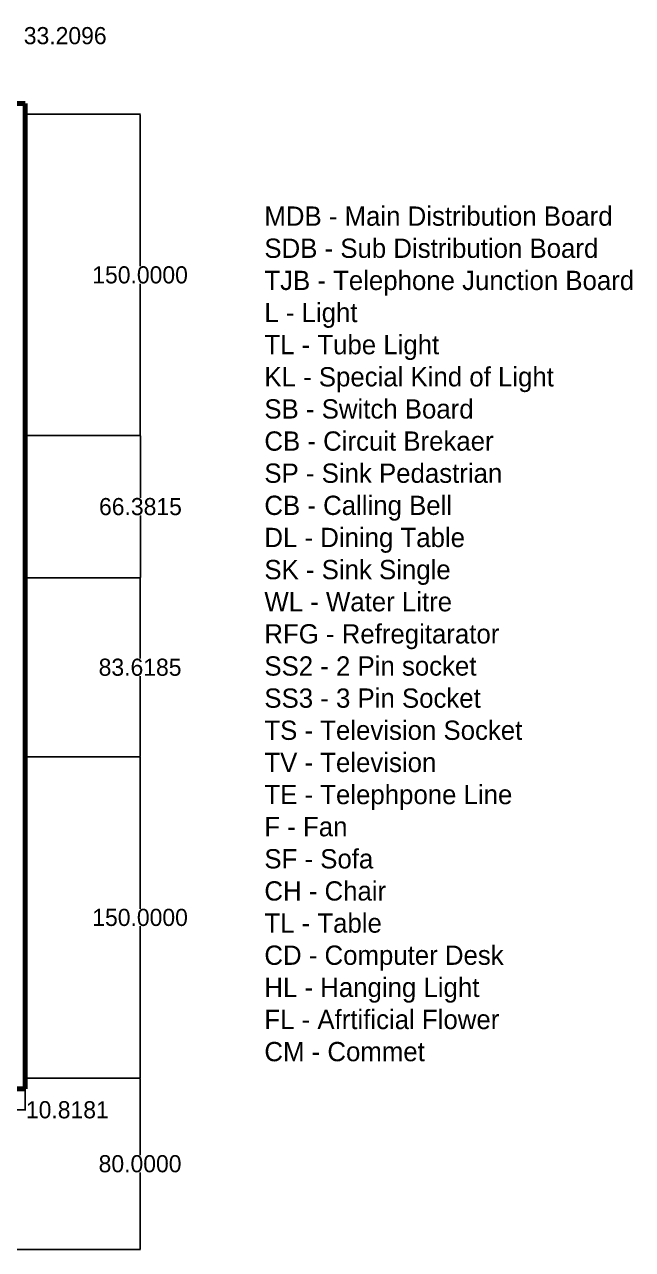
# Model space of a CAD drawing. Header units: inches. Extents: x 2473 to 3294, y 283 to 974.
# Drawn here: x 3010 to 3294, y 322 to 894 of the extents above; entities that cross this region are included whole.
import ezdxf

# ---------------------------------------------------------------- set-up
doc = ezdxf.new("R2010")
doc.units = ezdxf.units.IN
doc.header["$MEASUREMENT"] = 0
doc.dimstyles.get("Standard").update_dxf_attribs({"dimtxt": 8, "dimasz": 0.18, "dimexe": 0.18, "dimexo": 0.0625, "dimgap": 0.09, "dimtad": 0, "dimtih": 1, "dimtoh": 1, "dimdec": 4, "dimzin": 0, "dimdsep": 46, "dimtxsty": 'Standard', "dimcen": 0.09, "dimadec": 0, "dimazin": 0, "dimtfac": 1, "dimtdec": 4, "dimtofl": 0, "dimtmove": 0, "dimatfit": 3, "dimfxl": 1, "dimtolj": 1, "dimtzin": 0, "dimarcsym": 0})

# ---------------------------------------------------------------- blocks, each defined once
blk = doc.blocks.new('*D68')
at = {"color": 0, "lineweight": -2}
for p, q in [((3010.57, 635.93), (3064.18, 635.93)), ((3064, 635.75), (3064, 598.21)), ((3064, 552.49), (3064, 590.03)), ((3010.51, 552.31), (3064.18, 552.31))]:
    blk.add_line(p, q, dxfattribs=at)
at = {"color": 0, "lineweight": 100}
for points in [[(3063.97, 635.75), (3064.03, 635.75), (3064, 635.93)], [(3063.97, 552.49), (3064.03, 552.49), (3064, 552.31)]]:
    blk.add_solid(points, dxfattribs=at)
at = {"layer": 'Defpoints', "color": 0, "lineweight": 100}
for p in [(3010.51, 635.93), (3064, 635.93), (3010.44, 552.31)]:
    blk.add_point(p, dxfattribs=at)
at = {"color": 0, "lineweight": 100, "insert": (3064, 594.12), "char_height": 8, "attachment_point": 5}
blk.add_mtext('\\A1;83.6185', dxfattribs=at)
blk = doc.blocks.new('*D70')
at = {"color": 0, "lineweight": -2}
for p, q in [((3010.51, 852.31), (3064.18, 852.31)), ((3064, 852.13), (3064, 781.4)), ((3064, 702.49), (3064, 773.22)), ((3010.51, 702.31), (3064.18, 702.31))]:
    blk.add_line(p, q, dxfattribs=at)
at = {"color": 0, "lineweight": 100}
for points in [[(3063.97, 852.13), (3064.03, 852.13), (3064, 852.31)], [(3063.97, 702.49), (3064.03, 702.49), (3064, 702.31)]]:
    blk.add_solid(points, dxfattribs=at)
at = {"layer": 'Defpoints', "color": 0, "lineweight": 100}
for p in [(3010.44, 852.31), (3064, 852.31), (3010.44, 702.31)]:
    blk.add_point(p, dxfattribs=at)
at = {"color": 0, "lineweight": 100, "insert": (3064, 777.31), "char_height": 8, "attachment_point": 5}
blk.add_mtext('\\A1;150.0000', dxfattribs=at)
blk = doc.blocks.new('*D71')
at = {"color": 0, "lineweight": -2}
for p, q in [((3010.57, 552.31), (3064.18, 552.31)), ((3064, 552.13), (3064, 481.4)), ((3064, 402.49), (3064, 473.22)), ((3010.51, 402.31), (3064.18, 402.31))]:
    blk.add_line(p, q, dxfattribs=at)
at = {"color": 0, "lineweight": 100}
for points in [[(3063.97, 552.13), (3064.03, 552.13), (3064, 552.31)], [(3063.97, 402.49), (3064.03, 402.49), (3064, 402.31)]]:
    blk.add_solid(points, dxfattribs=at)
at = {"layer": 'Defpoints', "color": 0, "lineweight": 100}
for p in [(3010.51, 552.31), (3064, 552.31), (3010.44, 402.31)]:
    blk.add_point(p, dxfattribs=at)
at = {"color": 0, "lineweight": 100, "insert": (3064, 477.31), "char_height": 8, "attachment_point": 5}
blk.add_mtext('\\A1;150.0000', dxfattribs=at)
blk = doc.blocks.new('*D73')
at = {"color": 0, "lineweight": -2}
for p, q in [((3010.51, 402.31), (3064.18, 402.31)), ((3064, 402.13), (3064, 366.4)), ((3064, 322.49), (3064, 358.22)), ((2999.69, 322.31), (3064.18, 322.31))]:
    blk.add_line(p, q, dxfattribs=at)
at = {"color": 0, "lineweight": 100}
for points in [[(3063.97, 402.13), (3064.03, 402.13), (3064, 402.31)], [(3063.97, 322.49), (3064.03, 322.49), (3064, 322.31)]]:
    blk.add_solid(points, dxfattribs=at)
at = {"layer": 'Defpoints', "color": 0, "lineweight": 100}
for p in [(3010.44, 402.31), (2999.62, 322.31), (3064, 322.31)]:
    blk.add_point(p, dxfattribs=at)
at = {"color": 0, "lineweight": 100, "insert": (3064, 362.31), "char_height": 8, "attachment_point": 5}
blk.add_mtext('\\A1;80.0000', dxfattribs=at)
blk = doc.blocks.new('*D74')
at = {"color": 0, "lineweight": -2}
for p, q in [((2999.62, 397.25), (2999.62, 387.32)), ((3010.44, 397.25), (3010.44, 387.32)), ((2999.8, 387.5), (3010.26, 387.5)), ((3010.44, 387.5), (3010.62, 387.5))]:
    blk.add_line(p, q, dxfattribs=at)
at = {"color": 0, "lineweight": 100}
for points in [[(2999.8, 387.53), (2999.8, 387.47), (2999.62, 387.5)], [(3010.26, 387.53), (3010.26, 387.47), (3010.44, 387.5)]]:
    blk.add_solid(points, dxfattribs=at)
at = {"layer": 'Defpoints', "color": 0, "lineweight": 100}
for p in [(2999.62, 397.31), (3010.44, 397.31), (3010.44, 387.5)]:
    blk.add_point(p, dxfattribs=at)
at = {"color": 0, "lineweight": 100, "insert": (3030.05, 387.5), "char_height": 8, "attachment_point": 5}
blk.add_mtext('\\A1;10.8181', dxfattribs=at)
blk = doc.blocks.new('*D81')
at = {"color": 0, "lineweight": -2}
for p, q in [((2730.38, 852.31), (2679.82, 852.31)), ((2680, 852.13), (2680, 783.9)), ((2680, 707.49), (2680, 775.72)), ((2730.38, 707.31), (2679.82, 707.31))]:
    blk.add_line(p, q, dxfattribs=at)
at = {"color": 0, "linetype": 'ByBlock', "lineweight": -2}
for p, q in [((3010.57, 702.31), (3064.36, 702.31)), ((3064.18, 702.13), (3064.18, 673.21)), ((3064.18, 636.11), (3064.18, 665.03)), ((3010.63, 635.93), (3064.36, 635.93))]:
    blk.add_line(p, q, dxfattribs=at)
at = {"color": 0, "lineweight": 100}
for points in [[(2679.97, 852.13), (2680.03, 852.13), (2680, 852.31)], [(2679.97, 707.49), (2680.03, 707.49), (2680, 707.31)]]:
    blk.add_solid(points, dxfattribs=at)
at = {"color": 0, "linetype": 'ByBlock', "lineweight": 100}
for points in [[(3064.15, 702.13), (3064.21, 702.13), (3064.18, 702.31)], [(3064.15, 636.11), (3064.21, 636.11), (3064.18, 635.93)]]:
    blk.add_solid(points, dxfattribs=at)
at = {"layer": 'Defpoints', "color": 0, "lineweight": 100}
for p in [(2680, 852.31), (2730.44, 852.31), (2730.44, 707.31)]:
    blk.add_point(p, dxfattribs=at)
at = {"layer": 'Defpoints', "color": 0, "linetype": 'ByBlock', "lineweight": 100}
for p in [(3010.51, 702.31), (3010.57, 635.93), (3064.18, 635.93)]:
    blk.add_point(p, dxfattribs=at)
at = {"color": 0, "lineweight": 100, "insert": (2680, 779.81), "char_height": 8, "attachment_point": 5}
blk.add_mtext('\\A1;145.0000', dxfattribs=at)
at = {"color": 0, "linetype": 'ByBlock', "lineweight": 100, "insert": (3064.18, 669.12), "char_height": 8, "attachment_point": 5}
blk.add_mtext('\\A1;66.3815', dxfattribs=at)
blk = doc.blocks.new('*D92')
at = {"color": 0, "lineweight": -2}
for p, q in [((2972.23, 857.38), (2972.23, 889.18)), ((2972.41, 889), (3005.26, 889)), ((3005.44, 857.38), (3005.44, 889.18)), ((3005.44, 889), (3005.62, 889))]:
    blk.add_line(p, q, dxfattribs=at)
at = {"color": 0, "lineweight": 100}
for points in [[(2972.41, 889.03), (2972.41, 888.97), (2972.23, 889)], [(3005.26, 889.03), (3005.26, 888.97), (3005.44, 889)]]:
    blk.add_solid(points, dxfattribs=at)
at = {"layer": 'Defpoints', "color": 0, "lineweight": 100}
for p in [(3005.44, 889), (2972.23, 857.31), (3005.44, 857.31)]:
    blk.add_point(p, dxfattribs=at)
at = {"color": 0, "lineweight": 100, "insert": (3029.05, 889), "char_height": 8, "attachment_point": 5}
blk.add_mtext('\\A1;33.2096', dxfattribs=at)

msp = doc.modelspace()

# ---------------------------------------------------------------- linework, layer by layer
at = {"lineweight": 100}
msp.add_line((2972.2334, 857.31343), (3010.443, 857.31343), dxfattribs=at)
at = {"linetype": 'ByBlock', "lineweight": 100}
for p, q in [((3010.443, 852.31343), (3010.443, 857.31343)), ((3010.443, 397.31343), (3010.443, 852.31343)), ((3005.443, 397.31343), (3010.443, 397.31343))]:
    msp.add_line(p, q, dxfattribs=at)

# ---------------------------------------------------------------- texts
at = {"linetype": 'ByBlock', "lineweight": 100, "insert": (3122.02572, 809.28901), "char_height": 9, "width": 323.0646647, "attachment_point": 1}
msp.add_mtext('MDB - Main Distribution Board\\PSDB - Sub Distribution Board\\PTJB - Telephone Junction Board\\PL - Light\\PTL - Tube Light\\PKL - Special Kind of Light\\PSB - Switch Board\\PCB - Circuit Brekaer\\PSP - Sink Pedastrian\\PCB - Calling Bell\\PDL - Dining Table\\PSK - Sink Single\\PWL - Water Litre\\PRFG - Refregitarator^JSS2 - 2 Pin socket\\PSS3 - 3 Pin Socket\\PTS - Television Socket\\PTV - Television\\PTE - Telephpone Line\\PF - Fan\\PSF - Sofa\\PCH - Chair\\PTL - Table\\PCD - Computer Desk\\PHL - Hanging Light\\PFL - Afrtificial Flower\\PCM - Commet ', dxfattribs=at)

# ---------------------------------------------------------------- dimensions: what is measured, and where the dimension line sits
at = {"color": 0, "lineweight": 100}
for base, p1, p2, picture, middle in [((3005.443, 889), (2972.2334, 857.31343), (3005.443, 857.31343), '*D92', (3029.04633, 889)), ((3010.443, 387.5), (2999.62488, 397.31343), (3010.443, 397.31343), '*D74', (3030.04633, 387.5))]:
    dim = msp.add_linear_dim(base=base, p1=p1, p2=p2, dimstyle='Standard', dxfattribs=at)
    dim.commit()
    dim.dimension.update_dxf_attribs({"geometry": picture, "text_midpoint": middle})
for base, p1, p2, picture, middle in [((2680, 852.31343), (2730.443, 707.31343), (2730.443, 852.31343), '*D81', (2680, 779.81343)), ((3064, 852.31343), (3010.443, 702.31343), (3010.443, 852.31343), '*D70', (3064, 777.31343)), ((3064, 635.93195), (3010.443, 552.31343), (3010.5055, 635.93195), '*D68', (3064, 594.12269)), ((3064, 552.31343), (3010.443, 402.31343), (3010.5055, 552.31343), '*D71', (3064, 477.31343)), ((3064, 322.31343), (3010.443, 402.31343), (2999.62488, 322.31343), '*D73', (3064, 362.31343))]:
    dim = msp.add_linear_dim(base=base, p1=p1, p2=p2, angle=90, dimstyle='Standard', dxfattribs=at)
    dim.commit()
    dim.dimension.update_dxf_attribs({"geometry": picture, "text_midpoint": middle})
at = {"color": 0, "linetype": 'ByBlock', "lineweight": 100}
dim = msp.add_linear_dim(base=(3064.18, 635.93195), p1=(3010.5055, 702.31343), p2=(3010.568, 635.93195), angle=90, dimstyle='Standard', dxfattribs=at)
dim.commit()
dim.dimension.update_dxf_attribs({"geometry": '*D81', "text_midpoint": (3064.18, 669.12269)})

doc.saveas('drawing.dxf')
